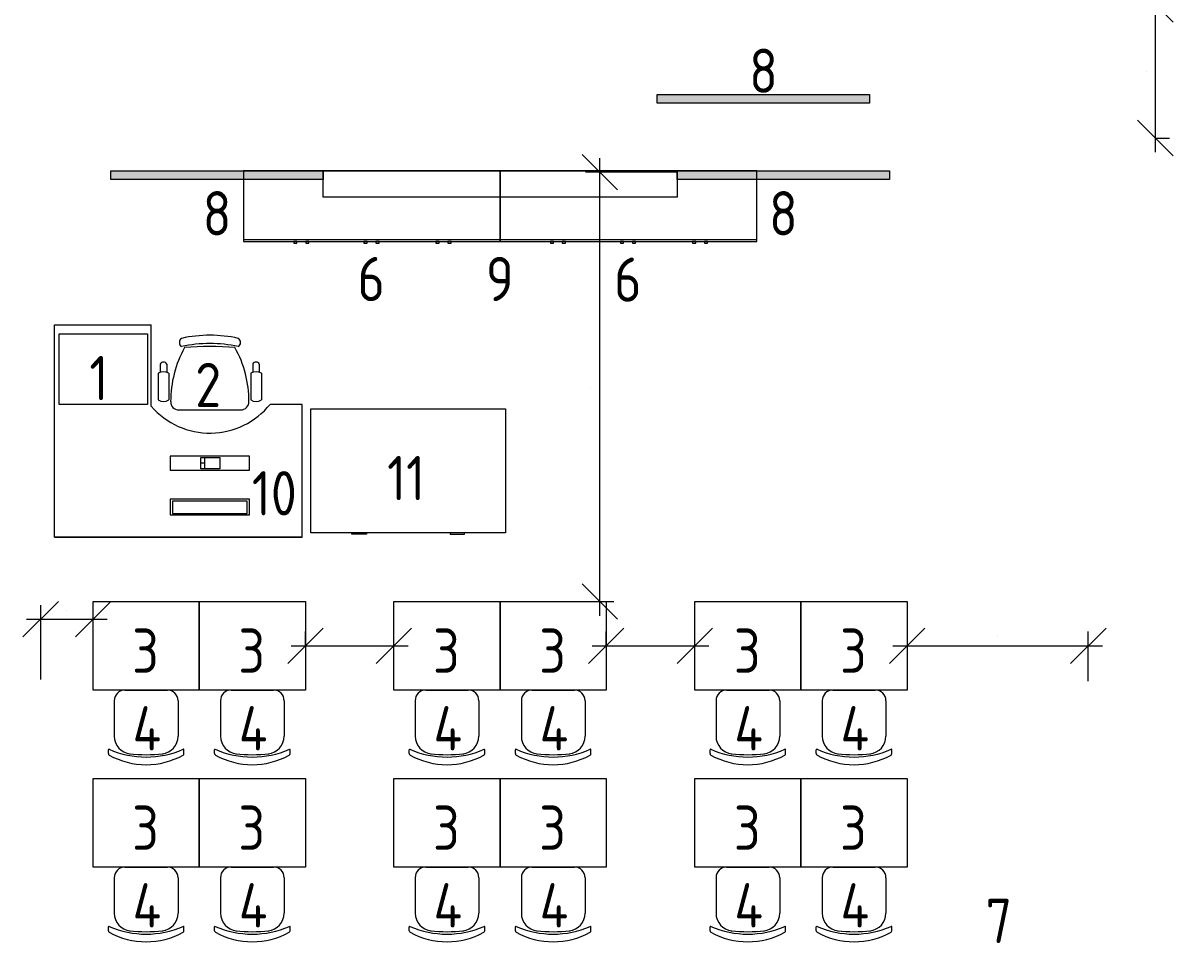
# Model space of a CAD drawing. Header units: millimetres. Extents: x -269164 to 430575, y -569542 to 36130.
# Drawn here: x 177135 to 183633, y -464304 to -459107 of the extents above; entities that cross this region are included whole.
import ezdxf

# ---------------------------------------------------------------- set-up
doc = ezdxf.new("R2010")
doc.units = ezdxf.units.MM
doc.layers.add('ТХ', color=5, linetype='Continuous', lineweight=5)
doc.layers.add('Уточнения', color=210, linetype='Continuous', lineweight=20)
doc.layers.add('ТХ_№ПОЗ', color=7, linetype='Continuous')
doc.styles.add('GOST Common_2', font='GOST_Common.ttf', dxfattribs={"width": 0.9, "height": 250})
doc.styles.add('GOST Common_3', font='GOST_Common.ttf', dxfattribs={"width": 0.9, "height": 2.5})
doc.dimstyles.new('TX-100', dxfattribs={"dimtxt": 200, "dimasz": 200, "dimexe": 80, "dimexo": 0, "dimgap": 50, "dimtad": 1, "dimtoh": 1, "dimdec": 0, "dimrnd": 10, "dimzin": 12, "dimtxsty": 'GOST Common_3', "dimblk": 'OBLIQUE', "dimcen": 1.5, "dimdle": 80, "dimclrd": 256, "dimclre": 256, "dimclrt": 256, "dimadec": 0, "dimazin": 0, "dimtfac": 1, "dimtdec": 0, "dimtmove": 0, "dimatfit": 3, "dimfxl": 1, "dimlwd": -1, "dimlwe": 15, "dimarcsym": 0})

# ---------------------------------------------------------------- blocks, each defined once
blk = doc.blocks.new('A$C3da1b1ea')
at = {"lineweight": 0}
h = blk.add_hatch(color=256, dxfattribs=at)
h.dxf.hatch_style = 1
h.paths.add_polyline_path([(0, 0), (50, 0), (50, -1200), (0, -1200)])
blk.add_lwpolyline([(0, 0), (50, 0), (50, -1200), (0, -1200), (0, 0)], dxfattribs=at)
blk = doc.blocks.new('_Oblique')
at = {"color": 0, "linetype": 'ByBlock', "lineweight": -2}
blk.add_line((-0.5, -0.5), (0.5, 0.5), dxfattribs=at)
blk = doc.blocks.new('*D11873')
at = {"layer": 'Defpoints', "color": 0, "lineweight": 40, "transparency": 16777216}
for p in [(363512.7, -268005.1), (363512.7, -268759.8), (363512.7, -268759.8)]:
    blk.add_point(p, dxfattribs=at)
at = {"layer": 'ТХ', "transparency": 16777216}
blk.add_line((363512.7, -267925.1), (363512.7, -268839.8), dxfattribs=at)
at = {"layer": 'ТХ', "lineweight": 15, "transparency": 16777216}
for p, q in [((363512.7, -268005.1), (363592.7, -268005.1)), ((363512.7, -268759.8), (363592.7, -268759.8))]:
    blk.add_line(p, q, dxfattribs=at)
at = {"layer": 'ТХ', "transparency": 16777216, "xscale": 200, "yscale": 200, "zscale": 200}
for p, rotation in [((363512.7, -268005.1), 90), ((363512.7, -268759.8), 270)]:
    blk.add_blockref('_Oblique', p, dxfattribs=dict(at, rotation=rotation))
at = {"layer": 'ТХ', "transparency": 16777216, "insert": (363461.4, -268382.4), "char_height": 2.5, "attachment_point": 5, "rotation": 90, "style": 'GOST Common_3'}
blk.add_mtext('750', dxfattribs=at)
blk = doc.blocks.new('Стол учителя угловой с тумбой')
at = {"linetype": 'Continuous', "lineweight": 5}
for p, q in [((0, 0), (0, 1200)), ((0, 1200), (547.9, 1200)), ((547.9, 739), (547.9, 1200)), ((1400, 750), (1219.1, 750)), ((1400, 0), (1400, 750)), ((1400, 0), (1400, 750)), ((1400, 0), (0, 0)), ((0, 0), (1400, 0))]:
    blk.add_line(p, q, dxfattribs=at)
blk.add_lwpolyline([(26.4, 1148.7), (526.4, 1148.7), (526.4, 748.7), (26.4, 748.7)], close=True, dxfattribs=at)
blk.add_arc((878.9, 1024.4), 437, 220.76329, 321.11011, dxfattribs=at)
blk = doc.blocks.new('Кресло регулируемое')
at = {"linetype": 'Continuous'}
for p, q in [((-280.3, -163), (-280.3, -208.6)), ((-243.6, -163), (-243.6, -208.8)), ((242.1, -163), (242.1, -208.8)), ((278.9, -163), (278.9, -208.6)), ((-292.3, -214.4), (-292.3, -365.6)), ((-232.1, -214.4), (-232.1, -365.6)), ((230.7, -214.4), (230.7, -365.6)), ((290.9, -214.4), (290.9, -365.6)), ((-175.8, -421.8), (174.4, -421.8))]:
    blk.add_line(p, q, dxfattribs=at)
for centre, radius, start, end in [((-144.6, -40.7), 28.1, 124.29147, 235.70827), ((0, -747.5), 747.5, 77.60199, 102.39777), ((0, -794), 747.5, 77.60199, 102.39777), ((0, -1825.8), 1761.9, 85.39382, 94.65462), ((144.6, -40.7), 28.1, 304.29007, 55.70964), ((402.7, -373.3), 624.5, 150.90677, 180.12147), ((-404.1, -373.3), 624.5, 359.87797, 29.10589), ((-261.9, -171.6), 20.2, 24.89545, 155.33537), ((260.5, -171.5), 20.2, 24.89545, 155.33537), ((-262.2, -264.4), 58.4, 58.95098, 121.04877), ((260.8, -264.4), 58.4, 58.95101, 121.04877), ((-262.2, -315.5), 58.4, 238.95097, 301.04877), ((-176.4, -376.4), 45.4, 177.81347, 270.74787), ((175, -376.4), 45.4, 269.25187, 2.18664), ((260.8, -315.5), 58.4, 238.95097, 301.04877)]:
    blk.add_arc(centre, radius, start, end, dxfattribs=at)
blk = doc.blocks.new('Стул ученич штабелир №5-7')
at = {"color": 0, "linetype": 'ByBlock', "lineweight": -2}
for p, q in [((-120.1, 0), (120.1, 0)), ((-120.1, 0), (120.1, 0)), ((-179.9, -60), (-179.9, -260.3)), ((-179.9, -60), (-179.9, -260.3)), ((180.1, -60), (180.1, -260.3)), ((180.1, -60), (180.1, -260.3)), ((-213.4, -359), (-213.4, -337.3)), ((-213.4, -359), (-213.4, -337.3)), ((213.6, -359), (213.6, -337.3)), ((213.6, -359), (213.6, -337.3))]:
    blk.add_line(p, q, dxfattribs=at)
for centre, radius, start, end in [((-119.9, -60), 60, 90, 180), ((-119.9, -60), 60, 90, 180), ((120.1, -60), 60, 0, 90), ((120.1, -60), 60, 0, 90), ((-79.9, -260.3), 100, 180, 264.25844), ((-79.9, -260.3), 100, 180, 264.25844), ((80.1, -260.3), 100, 275.74156, 0), ((80.1, -260.3), 100, 275.74156, 0), ((-210.4, -337.3), 3, 63.89783, 180), ((-210.4, -337.3), 3, 63.89783, 180), ((-203.4, -359), 10, 180, 238.06825), ((-203.4, -359), 10, 180, 238.06825), ((0.1, 142.3), 520.8, 246.31951, 293.68049), ((0.1, 142.3), 520.8, 246.31951, 293.68049), ((0.1, 9), 430.5, 240.99166, 299.00834), ((0.1, 9), 430.5, 240.99166, 299.00834), ((0.1, 435.5), 800.4, 263.24698, 276.75302), ((0.1, 435.5), 800.4, 263.24698, 276.75302), ((203.6, -359), 10, 301.93175, 0), ((203.6, -359), 10, 301.93175, 0), ((210.6, -337.3), 3, 0, 116.10217), ((210.6, -337.3), 3, 0, 116.10217)]:
    blk.add_arc(centre, radius, start, end, dxfattribs=at)
blk = doc.blocks.new('Стол ученич с возможностью объединения №5-7')
blk.add_lwpolyline([(600, 0), (0, 0), (0, 500), (600, 500)], close=True)
blk = doc.blocks.new('A$C727b9d3d')
at = {"linetype": 'Continuous'}
blk.add_line((388, -1450), (388, 0), dxfattribs=at)
for points in [[(0, -1450), (400, -1450), (400, 0), (0, 0)], [(400, -277.1), (400, -294.4), (410.2, -294.4), (410.2, -277.1)], [(400, -344.7), (400, -362.1), (410.2, -362.1), (410.2, -344.7)], [(400, -684.1), (400, -701.5), (410.2, -701.5), (410.2, -684.1)], [(400, -751.8), (400, -769.1), (410.2, -769.1), (410.2, -751.8)], [(400, -1081), (400, -1098.4), (410.2, -1098.4), (410.2, -1081)], [(400, -1148.7), (400, -1166), (410.2, -1166), (410.2, -1148.7)]]:
    blk.add_lwpolyline(points, close=True, dxfattribs=at)
blk = doc.blocks.new('Покрытие настенное')
at = {"linetype": 'Continuous', "lineweight": 5}
blk.add_lwpolyline([(2250, -150), (250, -150), (250, 0), (2250, 0)], close=True, dxfattribs=at)
blk = doc.blocks.new('A$C49f6806a')
at = {"linetype": 'Continuous'}
blk.add_lwpolyline([(0, -700), (1100, -700), (1100, 0), (0, 0)], close=True, dxfattribs=at)
for points in [[(313.3, -700), (313.3, -709), (231.5, -709), (231.5, -700)], [(786.7, -700), (786.7, -709), (868.5, -709), (868.5, -700)]]:
    blk.add_lwpolyline(points, dxfattribs=at)
blk = doc.blocks.new('*D11885')
at = {"layer": 'Defpoints', "color": 0, "lineweight": 40, "transparency": 16777216}
for p in [(360373.7, -268952.9), (360810.3, -268952.9), (360373.7, -271378.1)]:
    blk.add_point(p, dxfattribs=at)
at = {"layer": 'ТХ', "transparency": 16777216}
blk.add_line((360373.7, -271458.1), (360373.7, -268872.9), dxfattribs=at)
at = {"layer": 'ТХ', "lineweight": 15, "transparency": 16777216}
for p, q in [((360810.3, -268952.9), (360293.7, -268952.9)), ((360373.7, -271378.1), (360453.7, -271378.1))]:
    blk.add_line(p, q, dxfattribs=at)
at = {"layer": 'ТХ', "transparency": 16777216, "xscale": 200, "yscale": 200, "zscale": 200}
for p, rotation in [((360373.7, -268952.9), 90), ((360373.7, -271378.1), 270)]:
    blk.add_blockref('_Oblique', p, dxfattribs=dict(at, rotation=rotation))
at = {"layer": 'ТХ', "transparency": 16777216, "insert": (360322.5, -270165.5), "char_height": 2.5, "attachment_point": 5, "rotation": 90, "style": 'GOST Common_3'}
blk.add_mtext('2430', dxfattribs=at)
blk = doc.blocks.new('*D11886')
at = {"layer": 'Defpoints', "color": 0, "lineweight": 40, "transparency": 16777216}
for p in [(357510.4, -271478.1), (357510.4, -271628.1), (357214.6, -271818.8)]:
    blk.add_point(p, dxfattribs=at)
at = {"layer": 'ТХ', "lineweight": 15, "transparency": 16777216}
for p, q in [((357214.6, -271818.8), (357214.6, -271398.1)), ((357510.4, -271628.1), (357510.4, -271398.1))]:
    blk.add_line(p, q, dxfattribs=at)
at = {"layer": 'ТХ', "transparency": 16777216}
blk.add_line((357134.6, -271478.1), (357590.4, -271478.1), dxfattribs=at)
at = {"layer": 'ТХ', "transparency": 16777216, "xscale": 200, "yscale": 200, "zscale": 200, "rotation": 180}
blk.add_blockref('_Oblique', (357214.6, -271478.1), dxfattribs=at)
at = {"layer": 'ТХ', "transparency": 16777216, "xscale": 200, "yscale": 200, "zscale": 200}
blk.add_blockref('_Oblique', (357510.4, -271478.1), dxfattribs=at)
at = {"layer": 'ТХ', "transparency": 16777216, "insert": (357362.5, -271426.8), "char_height": 2.5, "attachment_point": 5, "style": 'GOST Common_3'}
blk.add_mtext('300', dxfattribs=at)
blk = doc.blocks.new('*D11887')
at = {"layer": 'Defpoints', "color": 0, "lineweight": 40, "transparency": 16777216}
for p in [(358710.4, -271628.1), (359210.4, -271628.1), (359210.4, -271628.1)]:
    blk.add_point(p, dxfattribs=at)
at = {"layer": 'ТХ', "lineweight": 15, "transparency": 16777216}
for p, q in [((358710.4, -271628.1), (358710.4, -271548.1)), ((359210.4, -271628.1), (359210.4, -271548.1))]:
    blk.add_line(p, q, dxfattribs=at)
at = {"layer": 'ТХ', "transparency": 16777216}
blk.add_line((358630.4, -271628.1), (359290.4, -271628.1), dxfattribs=at)
at = {"layer": 'ТХ', "transparency": 16777216, "xscale": 200, "yscale": 200, "zscale": 200, "rotation": 180}
blk.add_blockref('_Oblique', (358710.4, -271628.1), dxfattribs=at)
at = {"layer": 'ТХ', "transparency": 16777216, "xscale": 200, "yscale": 200, "zscale": 200}
blk.add_blockref('_Oblique', (359210.4, -271628.1), dxfattribs=at)
at = {"layer": 'ТХ', "transparency": 16777216, "insert": (358960.4, -271576.8), "char_height": 2.5, "attachment_point": 5, "style": 'GOST Common_3'}
blk.add_mtext('500', dxfattribs=at)
blk = doc.blocks.new('*D11888')
at = {"layer": 'Defpoints', "color": 0, "lineweight": 40, "transparency": 16777216}
for p in [(360410.4, -271628.1), (360910.4, -271628.1), (360910.4, -271628.1)]:
    blk.add_point(p, dxfattribs=at)
at = {"layer": 'ТХ', "lineweight": 15, "transparency": 16777216}
for p, q in [((360410.4, -271628.1), (360410.4, -271548.1)), ((360910.4, -271628.1), (360910.4, -271548.1))]:
    blk.add_line(p, q, dxfattribs=at)
at = {"layer": 'ТХ', "transparency": 16777216}
blk.add_line((360330.4, -271628.1), (360990.4, -271628.1), dxfattribs=at)
at = {"layer": 'ТХ', "transparency": 16777216, "xscale": 200, "yscale": 200, "zscale": 200, "rotation": 180}
blk.add_blockref('_Oblique', (360410.4, -271628.1), dxfattribs=at)
at = {"layer": 'ТХ', "transparency": 16777216, "xscale": 200, "yscale": 200, "zscale": 200}
blk.add_blockref('_Oblique', (360910.4, -271628.1), dxfattribs=at)
at = {"layer": 'ТХ', "transparency": 16777216, "insert": (360660.4, -271576.8), "char_height": 2.5, "attachment_point": 5, "style": 'GOST Common_3'}
blk.add_mtext('500', dxfattribs=at)
blk = doc.blocks.new('*D11889')
at = {"layer": 'Defpoints', "color": 0, "lineweight": 40, "transparency": 16777216}
for p in [(362110.4, -271628.1), (363134.2, -271628.1), (363134.2, -271828.1)]:
    blk.add_point(p, dxfattribs=at)
at = {"layer": 'ТХ', "lineweight": 15, "transparency": 16777216}
for p, q in [((363134.2, -271828.1), (363134.2, -271548.1)), ((362110.4, -271628.1), (362110.4, -271708.1))]:
    blk.add_line(p, q, dxfattribs=at)
at = {"layer": 'ТХ', "transparency": 16777216}
blk.add_line((362030.4, -271628.1), (363214.2, -271628.1), dxfattribs=at)
at = {"layer": 'ТХ', "transparency": 16777216, "xscale": 200, "yscale": 200, "zscale": 200, "rotation": 180}
blk.add_blockref('_Oblique', (362110.4, -271628.1), dxfattribs=at)
at = {"layer": 'ТХ', "transparency": 16777216, "xscale": 200, "yscale": 200, "zscale": 200}
blk.add_blockref('_Oblique', (363134.2, -271628.1), dxfattribs=at)
at = {"layer": 'ТХ', "transparency": 16777216, "insert": (362622.3, -271576.8), "char_height": 2.5, "attachment_point": 5, "style": 'GOST Common_3'}
blk.add_mtext('1020', dxfattribs=at)
blk = doc.blocks.new('Ноутбук')
at = {"layer": 'ТХ'}
for p, q in [((2432.4, 14060), (2432.4, 13996.6)), ((2432.4, 14028.3), (2412.3, 14028.3))]:
    blk.add_line(p, q, dxfattribs=at)
for points in [[(2238.5, 13988.4), (2687.5, 13988.4), (2687.5, 14067.9), (2238.5, 14067.9)], [(2520.4, 13996.6), (2412.3, 13996.6), (2412.3, 14060), (2520.4, 14060)], [(2687.5, 13824.4), (2238.5, 13824.4), (2238.5, 13735.8), (2687.5, 13735.8)], [(2673.8, 13813.8), (2251.4, 13813.8), (2251.4, 13743.9), (2673.8, 13743.9)]]:
    blk.add_lwpolyline(points, close=True, dxfattribs=at)
blk = doc.blocks.new('ТХ1 3 этаж')
blk.add_blockref('Ноутбук', (355707.1, -284624.9))
at = {"layer": 'ТХ', "lineweight": 0, "rotation": 270}
for name, p in [('A$C3da1b1ea', (361897.6, -268513.6)), ('A$C3da1b1ea', (358810.3, -268944.2)), ('A$C727b9d3d', (359810.3, -268944.2)), ('A$C727b9d3d', (361260.3, -268944.2)), ('A$C3da1b1ea', (362010.3, -268944.2))]:
    blk.add_blockref(name, p, dxfattribs=at)
at = {"layer": 'ТХ', "lineweight": 0}
for name, p in [('Покрытие настенное', (358560.3, -268944.2)), ('Стол учителя угловой с тумбой', (357291.7, -271014.1)), ('Кресло регулируемое', (358170.8, -269873.9)), ('Стол ученич с возможностью объединения №5-7', (357510.4, -271878.1)), ('Стол ученич с возможностью объединения №5-7', (358110.4, -271878.1)), ('Стол ученич с возможностью объединения №5-7', (359210.4, -271878.1)), ('Стол ученич с возможностью объединения №5-7', (359810.4, -271878.1)), ('Стол ученич с возможностью объединения №5-7', (360910.4, -271878.1)), ('Стол ученич с возможностью объединения №5-7', (361510.4, -271878.1)), ('Стул ученич штабелир №5-7', (357810.4, -271878.1)), ('Стул ученич штабелир №5-7', (358410.4, -271878.1)), ('Стул ученич штабелир №5-7', (359510.4, -271878.1)), ('Стул ученич штабелир №5-7', (360110.4, -271878.1)), ('Стул ученич штабелир №5-7', (361210.4, -271878.1)), ('Стул ученич штабелир №5-7', (361810.4, -271878.1)), ('Стол ученич с возможностью объединения №5-7', (357510.4, -272878.1)), ('Стол ученич с возможностью объединения №5-7', (358110.4, -272878.1)), ('Стол ученич с возможностью объединения №5-7', (359210.4, -272878.1)), ('Стол ученич с возможностью объединения №5-7', (359810.4, -272878.1)), ('Стол ученич с возможностью объединения №5-7', (360910.4, -272878.1)), ('Стол ученич с возможностью объединения №5-7', (361510.4, -272878.1)), ('Стул ученич штабелир №5-7', (357810.4, -272878.1)), ('Стул ученич штабелир №5-7', (358410.4, -272878.1)), ('Стул ученич штабелир №5-7', (359510.4, -272878.1)), ('Стул ученич штабелир №5-7', (360110.4, -272878.1)), ('Стул ученич штабелир №5-7', (361210.4, -272878.1)), ('Стул ученич штабелир №5-7', (361810.4, -272878.1))]:
    blk.add_blockref(name, p, dxfattribs=at)
at = {"layer": 'ТХ', "lineweight": 0, "xscale": -1}
blk.add_blockref('A$C49f6806a', (359841.7, -270289.1), dxfattribs=at)
at = {"layer": 'ТХ_№ПОЗ', "char_height": 250, "width": 595, "attachment_point": 5, "line_spacing_factor": 1.139951, "style": 'GOST Common_2'}
for s, insert in [('\\pxt4.23333,8.46667,12.7,16.93333,21.16667,25.4,29.63333,33.86667,38.1,42.33333,46.56667,50.8,55.03333,59.26667,63.5,67.73333,71.96667,76.2,80.43333,84.66667,88.9,93.13333,97.36667,101.6,105.83333,110.06667,114.3,118.53333,122.76667,127,131.23333,135.46667;8', (361298.9, -268380)), ('\\pxt4.23333,8.46667,12.7,16.93333,21.16667,25.4,29.63333,33.86667,38.1,42.33333,46.56667,50.8,55.03333,59.26667,63.5,67.73333,71.96667,76.2,80.43333,84.66667,88.9,93.13333,97.36667,101.6,105.83333,110.06667,114.3,118.53333,122.76667,127,131.23333,135.46667;8', (358211.1, -269185)), ('\\pxt4.23333,8.46667,12.7,16.93333,21.16667,25.4,29.63333,33.86667,38.1,42.33333,46.56667,50.8,55.03333,59.26667,63.5,67.73333,71.96667,76.2,80.43333,84.66667,88.9,93.13333,97.36667,101.6,105.83333,110.06667,114.3,118.53333,122.76667,127,131.23333,135.46667;8', (361411.1, -269185)), ('\\pxt4.23333,8.46667,12.7,16.93333,21.16667,25.4,29.63333,33.86667,38.1,42.33333,46.56667,50.8,55.03333,59.26667,63.5,67.73333,71.96667,76.2,80.43333,84.66667,88.9,93.13333,97.36667,101.6,105.83333,110.06667,114.3,118.53333,122.76667,127,131.23333,135.46667;6', (359082.1, -269556.1)), ('\\pxt4.23333,8.46667,12.7,16.93333,21.16667,25.4,29.63333,33.86667,38.1,42.33333,46.56667,50.8,55.03333,59.26667,63.5,67.73333,71.96667,76.2,80.43333,84.66667,88.9,93.13333,97.36667,101.6,105.83333,110.06667,114.3,118.53333,122.76667,127,131.23333,135.46667;9', (359809.3, -269556.2)), ('\\pxt4.23333,8.46667,12.7,16.93333,21.16667,25.4,29.63333,33.86667,38.1,42.33333,46.56667,50.8,55.03333,59.26667,63.5,67.73333,71.96667,76.2,80.43333,84.66667,88.9,93.13333,97.36667,101.6,105.83333,110.06667,114.3,118.53333,122.76667,127,131.23333,135.46667;6', (360532.1, -269559.5)), ('\\pxt4.23333,8.46667,12.7,16.93333,21.16667,25.4,29.63333,33.86667,38.1,42.33333,46.56667,50.8,55.03333,59.26667,63.5,67.73333,71.96667,76.2,80.43333,84.66667,88.9,93.13333,97.36667,101.6,105.83333,110.06667,114.3,118.53333,122.76667,127,131.23333,135.46667;1', (357543.5, -270115.4)), ('\\pxt4.23333,8.46667,12.7,16.93333,21.16667,25.4,29.63333,33.86667,38.1,42.33333,46.56667,50.8,55.03333,59.26667,63.5,67.73333,71.96667,76.2,80.43333,84.66667,88.9,93.13333,97.36667,101.6,105.83333,110.06667,114.3,118.53333,122.76667,127,131.23333,135.46667;2', (358161, -270154.7)), ('\\pxt4.23333,8.46667,12.7,16.93333,21.16667,25.4,29.63333,33.86667,38.1,42.33333,46.56667,50.8,55.03333,59.26667,63.5,67.73333,71.96667,76.2,80.43333,84.66667,88.9,93.13333,97.36667,101.6,105.83333,110.06667,114.3,118.53333,122.76667,127,131.23333,135.46667;11', (359279.4, -270680.5)), ('\\pxt4.23333,8.46667,12.7,16.93333,21.16667,25.4,29.63333,33.86667,38.1,42.33333,46.56667,50.8,55.03333,59.26667,63.5,67.73333,71.96667,76.2,80.43333,84.66667,88.9,93.13333,97.36667,101.6,105.83333,110.06667,114.3,118.53333,122.76667,127,131.23333,135.46667;10', (358534.9, -270766.4)), ('\\pxt4.23333,8.46667,12.7,16.93333,21.16667,25.4,29.63333,33.86667,38.1,42.33333,46.56667,50.8,55.03333,59.26667,63.5,67.73333,71.96667,76.2,80.43333,84.66667,88.9,93.13333,97.36667,101.6,105.83333,110.06667,114.3,118.53333,122.76667,127,131.23333,135.46667;3', (357807, -271655.6)), ('\\pxt4.23333,8.46667,12.7,16.93333,21.16667,25.4,29.63333,33.86667,38.1,42.33333,46.56667,50.8,55.03333,59.26667,63.5,67.73333,71.96667,76.2,80.43333,84.66667,88.9,93.13333,97.36667,101.6,105.83333,110.06667,114.3,118.53333,122.76667,127,131.23333,135.46667;3', (358407, -271655.6)), ('\\pxt4.23333,8.46667,12.7,16.93333,21.16667,25.4,29.63333,33.86667,38.1,42.33333,46.56667,50.8,55.03333,59.26667,63.5,67.73333,71.96667,76.2,80.43333,84.66667,88.9,93.13333,97.36667,101.6,105.83333,110.06667,114.3,118.53333,122.76667,127,131.23333,135.46667;3', (359507, -271655.6)), ('\\pxt4.23333,8.46667,12.7,16.93333,21.16667,25.4,29.63333,33.86667,38.1,42.33333,46.56667,50.8,55.03333,59.26667,63.5,67.73333,71.96667,76.2,80.43333,84.66667,88.9,93.13333,97.36667,101.6,105.83333,110.06667,114.3,118.53333,122.76667,127,131.23333,135.46667;3', (360107, -271655.6)), ('\\pxt4.23333,8.46667,12.7,16.93333,21.16667,25.4,29.63333,33.86667,38.1,42.33333,46.56667,50.8,55.03333,59.26667,63.5,67.73333,71.96667,76.2,80.43333,84.66667,88.9,93.13333,97.36667,101.6,105.83333,110.06667,114.3,118.53333,122.76667,127,131.23333,135.46667;3', (361207, -271655.6)), ('\\pxt4.23333,8.46667,12.7,16.93333,21.16667,25.4,29.63333,33.86667,38.1,42.33333,46.56667,50.8,55.03333,59.26667,63.5,67.73333,71.96667,76.2,80.43333,84.66667,88.9,93.13333,97.36667,101.6,105.83333,110.06667,114.3,118.53333,122.76667,127,131.23333,135.46667;3', (361807, -271655.6)), ('\\pxt4.23333,8.46667,12.7,16.93333,21.16667,25.4,29.63333,33.86667,38.1,42.33333,46.56667,50.8,55.03333,59.26667,63.5,67.73333,71.96667,76.2,80.43333,84.66667,88.9,93.13333,97.36667,101.6,105.83333,110.06667,114.3,118.53333,122.76667,127,131.23333,135.46667;4', (357814.8, -272094.1)), ('\\pxt4.23333,8.46667,12.7,16.93333,21.16667,25.4,29.63333,33.86667,38.1,42.33333,46.56667,50.8,55.03333,59.26667,63.5,67.73333,71.96667,76.2,80.43333,84.66667,88.9,93.13333,97.36667,101.6,105.83333,110.06667,114.3,118.53333,122.76667,127,131.23333,135.46667;4', (358414.8, -272094.1)), ('\\pxt4.23333,8.46667,12.7,16.93333,21.16667,25.4,29.63333,33.86667,38.1,42.33333,46.56667,50.8,55.03333,59.26667,63.5,67.73333,71.96667,76.2,80.43333,84.66667,88.9,93.13333,97.36667,101.6,105.83333,110.06667,114.3,118.53333,122.76667,127,131.23333,135.46667;4', (359514.8, -272094.1)), ('\\pxt4.23333,8.46667,12.7,16.93333,21.16667,25.4,29.63333,33.86667,38.1,42.33333,46.56667,50.8,55.03333,59.26667,63.5,67.73333,71.96667,76.2,80.43333,84.66667,88.9,93.13333,97.36667,101.6,105.83333,110.06667,114.3,118.53333,122.76667,127,131.23333,135.46667;4', (360114.8, -272094.1)), ('\\pxt4.23333,8.46667,12.7,16.93333,21.16667,25.4,29.63333,33.86667,38.1,42.33333,46.56667,50.8,55.03333,59.26667,63.5,67.73333,71.96667,76.2,80.43333,84.66667,88.9,93.13333,97.36667,101.6,105.83333,110.06667,114.3,118.53333,122.76667,127,131.23333,135.46667;4', (361214.8, -272094.1)), ('\\pxt4.23333,8.46667,12.7,16.93333,21.16667,25.4,29.63333,33.86667,38.1,42.33333,46.56667,50.8,55.03333,59.26667,63.5,67.73333,71.96667,76.2,80.43333,84.66667,88.9,93.13333,97.36667,101.6,105.83333,110.06667,114.3,118.53333,122.76667,127,131.23333,135.46667;4', (361814.8, -272094.1)), ('\\pxt4.23333,8.46667,12.7,16.93333,21.16667,25.4,29.63333,33.86667,38.1,42.33333,46.56667,50.8,55.03333,59.26667,63.5,67.73333,71.96667,76.2,80.43333,84.66667,88.9,93.13333,97.36667,101.6,105.83333,110.06667,114.3,118.53333,122.76667,127,131.23333,135.46667;3', (357807, -272655.6)), ('\\pxt4.23333,8.46667,12.7,16.93333,21.16667,25.4,29.63333,33.86667,38.1,42.33333,46.56667,50.8,55.03333,59.26667,63.5,67.73333,71.96667,76.2,80.43333,84.66667,88.9,93.13333,97.36667,101.6,105.83333,110.06667,114.3,118.53333,122.76667,127,131.23333,135.46667;3', (358407, -272655.6)), ('\\pxt4.23333,8.46667,12.7,16.93333,21.16667,25.4,29.63333,33.86667,38.1,42.33333,46.56667,50.8,55.03333,59.26667,63.5,67.73333,71.96667,76.2,80.43333,84.66667,88.9,93.13333,97.36667,101.6,105.83333,110.06667,114.3,118.53333,122.76667,127,131.23333,135.46667;3', (359507, -272655.6)), ('\\pxt4.23333,8.46667,12.7,16.93333,21.16667,25.4,29.63333,33.86667,38.1,42.33333,46.56667,50.8,55.03333,59.26667,63.5,67.73333,71.96667,76.2,80.43333,84.66667,88.9,93.13333,97.36667,101.6,105.83333,110.06667,114.3,118.53333,122.76667,127,131.23333,135.46667;3', (360107, -272655.6)), ('\\pxt4.23333,8.46667,12.7,16.93333,21.16667,25.4,29.63333,33.86667,38.1,42.33333,46.56667,50.8,55.03333,59.26667,63.5,67.73333,71.96667,76.2,80.43333,84.66667,88.9,93.13333,97.36667,101.6,105.83333,110.06667,114.3,118.53333,122.76667,127,131.23333,135.46667;3', (361207, -272655.6)), ('\\pxt4.23333,8.46667,12.7,16.93333,21.16667,25.4,29.63333,33.86667,38.1,42.33333,46.56667,50.8,55.03333,59.26667,63.5,67.73333,71.96667,76.2,80.43333,84.66667,88.9,93.13333,97.36667,101.6,105.83333,110.06667,114.3,118.53333,122.76667,127,131.23333,135.46667;3', (361807, -272655.6)), ('\\pxt4.23333,8.46667,12.7,16.93333,21.16667,25.4,29.63333,33.86667,38.1,42.33333,46.56667,50.8,55.03333,59.26667,63.5,67.73333,71.96667,76.2,80.43333,84.66667,88.9,93.13333,97.36667,101.6,105.83333,110.06667,114.3,118.53333,122.76667,127,131.23333,135.46667;4', (357814.8, -273094.1)), ('\\pxt4.23333,8.46667,12.7,16.93333,21.16667,25.4,29.63333,33.86667,38.1,42.33333,46.56667,50.8,55.03333,59.26667,63.5,67.73333,71.96667,76.2,80.43333,84.66667,88.9,93.13333,97.36667,101.6,105.83333,110.06667,114.3,118.53333,122.76667,127,131.23333,135.46667;4', (358414.8, -273094.1)), ('\\pxt4.23333,8.46667,12.7,16.93333,21.16667,25.4,29.63333,33.86667,38.1,42.33333,46.56667,50.8,55.03333,59.26667,63.5,67.73333,71.96667,76.2,80.43333,84.66667,88.9,93.13333,97.36667,101.6,105.83333,110.06667,114.3,118.53333,122.76667,127,131.23333,135.46667;4', (359514.8, -273094.1)), ('\\pxt4.23333,8.46667,12.7,16.93333,21.16667,25.4,29.63333,33.86667,38.1,42.33333,46.56667,50.8,55.03333,59.26667,63.5,67.73333,71.96667,76.2,80.43333,84.66667,88.9,93.13333,97.36667,101.6,105.83333,110.06667,114.3,118.53333,122.76667,127,131.23333,135.46667;4', (360114.8, -273094.1)), ('\\pxt4.23333,8.46667,12.7,16.93333,21.16667,25.4,29.63333,33.86667,38.1,42.33333,46.56667,50.8,55.03333,59.26667,63.5,67.73333,71.96667,76.2,80.43333,84.66667,88.9,93.13333,97.36667,101.6,105.83333,110.06667,114.3,118.53333,122.76667,127,131.23333,135.46667;4', (361214.8, -273094.1)), ('\\pxt4.23333,8.46667,12.7,16.93333,21.16667,25.4,29.63333,33.86667,38.1,42.33333,46.56667,50.8,55.03333,59.26667,63.5,67.73333,71.96667,76.2,80.43333,84.66667,88.9,93.13333,97.36667,101.6,105.83333,110.06667,114.3,118.53333,122.76667,127,131.23333,135.46667;4', (361814.8, -273094.1)), ('\\pxt4.23333,8.46667,12.7,16.93333,21.16667,25.4,29.63333,33.86667,38.1,42.33333,46.56667,50.8,55.03333,59.26667,63.5,67.73333,71.96667,76.2,80.43333,84.66667,88.9,93.13333,97.36667,101.6,105.83333,110.06667,114.3,118.53333,122.76667,127,131.23333,135.46667;7', (362628.4, -273181.7))]:
    blk.add_mtext(s, dxfattribs=dict(at, insert=insert))
at = {"layer": 'ТХ'}
for base, p1, p2, picture, middle in [((363512.7, -268759.8), (363512.7, -268005.1), (363512.7, -268759.8), '*D11873', (363461.4, -268382.4)), ((360373.7, -268952.9), (360373.7, -271378.1), (360810.3, -268952.9), '*D11885', (360322.5, -270165.5))]:
    dim = blk.add_linear_dim(base=base, p1=p1, p2=p2, angle=90, dimstyle='TX-100', dxfattribs=at)
    dim.commit()
    dim.dimension.update_dxf_attribs({"geometry": picture, "text_midpoint": middle})
dim = blk.add_linear_dim(base=(357510.4, -271478.1), p1=(357214.6, -271818.8), p2=(357510.4, -271628.1), dimstyle='TX-100', dxfattribs=at)
dim.commit()
dim.dimension.update_dxf_attribs({"geometry": '*D11886', "text_midpoint": (357362.5, -271478.1), "dimtype": 128})
for base, p1, p2, picture, middle in [((359210.4, -271628.1), (358710.4, -271628.1), (359210.4, -271628.1), '*D11887', (358960.4, -271576.8)), ((360910.4, -271628.1), (360410.4, -271628.1), (360910.4, -271628.1), '*D11888', (360660.4, -271576.8)), ((363134.2, -271628.1), (362110.4, -271628.1), (363134.2, -271828.1), '*D11889', (362622.3, -271576.8))]:
    dim = blk.add_linear_dim(base=base, p1=p1, p2=p2, dimstyle='TX-100', dxfattribs=at)
    dim.commit()
    dim.dimension.update_dxf_attribs({"geometry": picture, "text_midpoint": middle})

msp = doc.modelspace()

# ---------------------------------------------------------------- block references
at = {"layer": 'Уточнения', "lineweight": 50}
msp.add_blockref('ТХ1 3 этаж', (-179979.78, -190997.11), dxfattribs=at)

doc.saveas('drawing.dxf')
